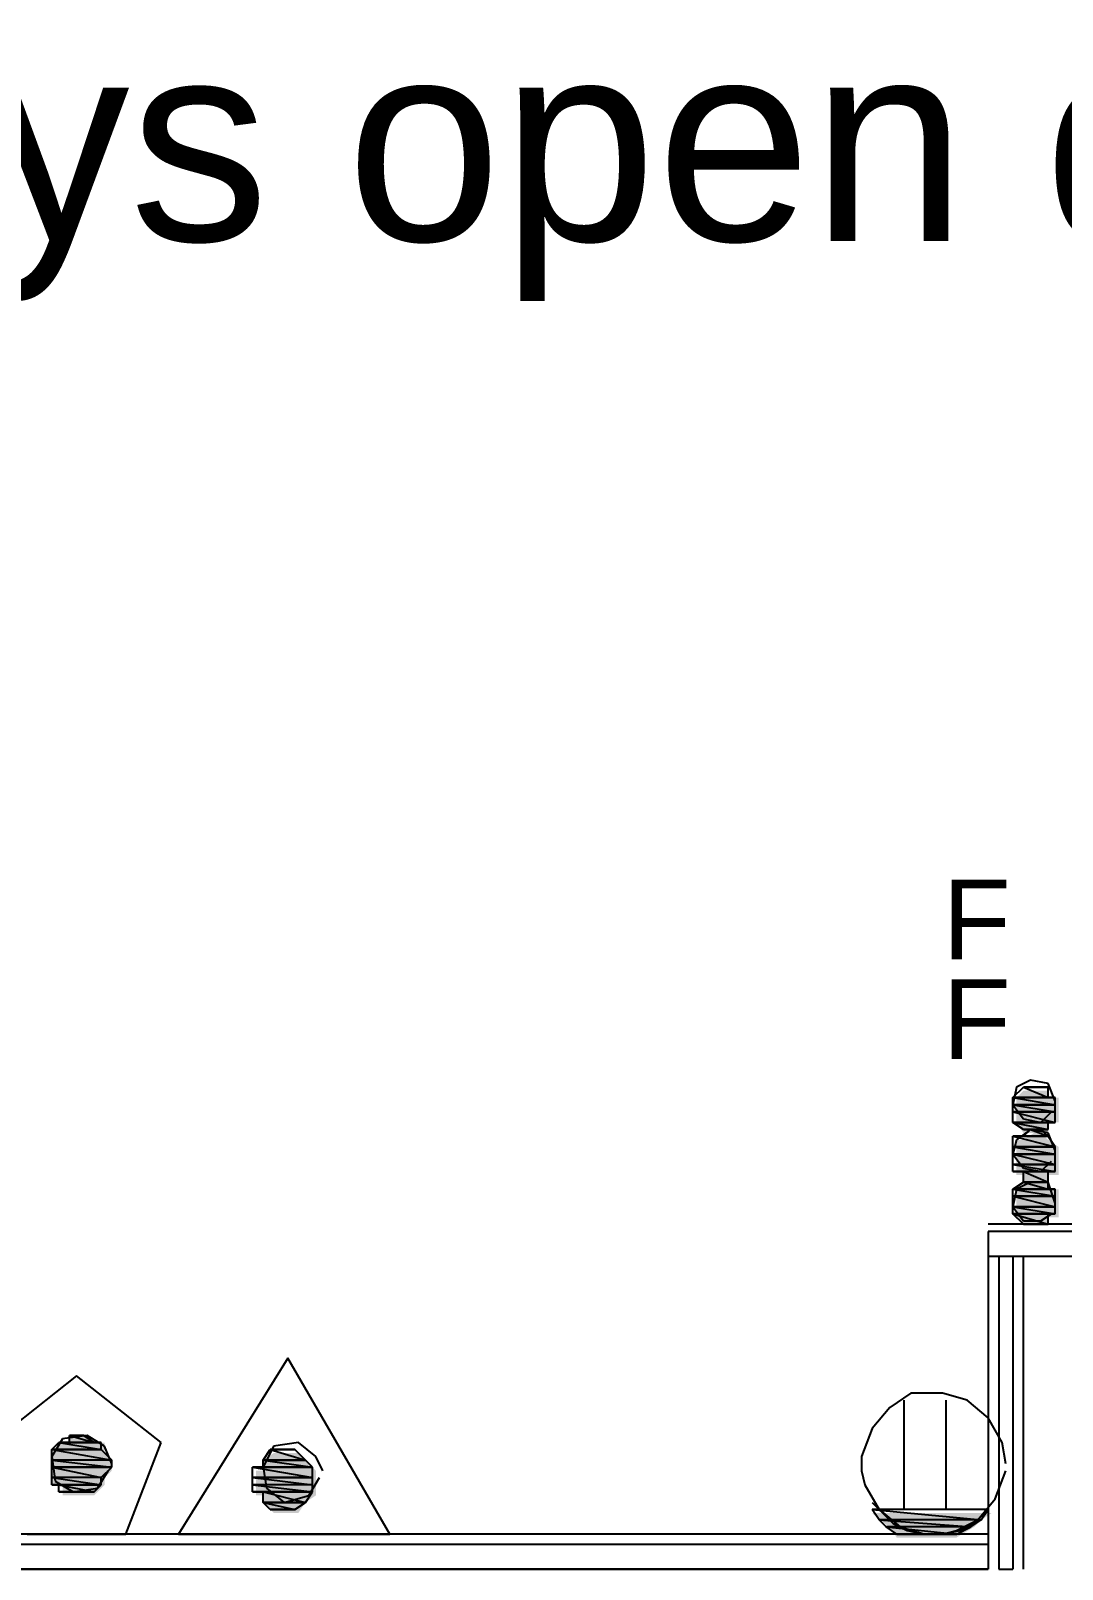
# Model space of a CAD drawing. Header units: millimetres. Extents: x 5 to 415, y 48 to 251.
# Drawn here: x 174.43 to 179.6, y 224.54 to 232.25 of the extents above; entities that cross this region are included whole.
import ezdxf

# ---------------------------------------------------------------- set-up
doc = ezdxf.new("R2010")
doc.units = ezdxf.units.MM
for name, color, linetype in [('H', 7, 'Continuous'), ('P', 7, 'Continuous'), ('T', 7, 'Continuous')]:
    doc.layers.add(name, color=color, linetype=linetype)

msp = doc.modelspace()

# ---------------------------------------------------------------- hatches: boundary and pattern name
at = {"layer": 'H', "linetype": 'Continuous'}
for points in [[(179.37, 226.907), (179.405, 226.942), (179.529, 226.942), (179.529, 226.907), (179.37, 226.907)], [(179.37, 226.871), (179.37, 226.907), (179.582, 226.907), (179.582, 226.871), (179.37, 226.871)], [(179.37, 226.818), (179.37, 226.871), (179.582, 226.871), (179.582, 226.818), (179.37, 226.818)], [(179.37, 226.783), (179.37, 226.818), (179.582, 226.818), (179.582, 226.783), (179.37, 226.783)], [(179.405, 226.73), (179.37, 226.783), (179.529, 226.783), (179.529, 226.73), (179.405, 226.73)], [(179.405, 226.695), (179.458, 226.73), (179.493, 226.73), (179.529, 226.695), (179.405, 226.695)], [(179.37, 226.66), (179.37, 226.695), (179.529, 226.695), (179.582, 226.66), (179.37, 226.66)], [(179.37, 226.607), (179.37, 226.66), (179.582, 226.66), (179.582, 226.607), (179.37, 226.607)], [(179.37, 226.572), (179.37, 226.607), (179.582, 226.607), (179.582, 226.572), (179.37, 226.572)], [(179.37, 226.519), (179.37, 226.572), (179.582, 226.572), (179.582, 226.519), (179.37, 226.519)], [(179.405, 226.483), (179.405, 226.519), (179.529, 226.519), (179.529, 226.483), (179.405, 226.483)], [(179.37, 226.448), (179.405, 226.483), (179.529, 226.483), (179.529, 226.448), (179.37, 226.448)], [(179.37, 226.395), (179.37, 226.448), (179.582, 226.448), (179.582, 226.395), (179.37, 226.395)], [(179.37, 226.36), (179.37, 226.395), (179.582, 226.395), (179.582, 226.36), (179.37, 226.36)], [(179.37, 226.307), (179.37, 226.36), (179.582, 226.36), (179.582, 226.307), (179.37, 226.307)], [(179.405, 226.272), (179.37, 226.307), (179.529, 226.307), (179.529, 226.272), (179.405, 226.272)], [(174.625, 225.178), (174.625, 225.213), (174.713, 225.213), (174.748, 225.178), (174.625, 225.178)], [(174.537, 225.125), (174.59, 225.178), (174.801, 225.178), (174.801, 225.125), (174.537, 225.125)], [(174.537, 225.09), (174.537, 225.125), (174.801, 225.125), (174.837, 225.09), (174.537, 225.09)], [(175.595, 225.09), (175.648, 225.125), (175.772, 225.125), (175.807, 225.09), (175.595, 225.09)], [(174.537, 225.037), (174.537, 225.09), (174.837, 225.09), (174.837, 225.037), (174.537, 225.037)], [(174.537, 225.002), (174.537, 225.037), (174.837, 225.037), (174.801, 225.002), (174.537, 225.002)], [(175.56, 225.002), (175.56, 225.037), (175.86, 225.037), (175.86, 225.002), (175.56, 225.002)], [(175.595, 225.037), (175.595, 225.09), (175.807, 225.09), (175.86, 225.037), (175.595, 225.037)], [(174.537, 224.966), (174.537, 225.002), (174.801, 225.002), (174.801, 224.966), (174.537, 224.966)], [(174.59, 224.913), (174.59, 224.966), (174.801, 224.966), (174.748, 224.913), (174.59, 224.913)], [(175.56, 224.966), (175.56, 225.002), (175.86, 225.002), (175.86, 224.966), (175.56, 224.966)], [(175.56, 224.913), (175.56, 224.966), (175.86, 224.966), (175.86, 224.913), (175.56, 224.913)], [(175.595, 224.878), (175.595, 224.913), (175.86, 224.913), (175.807, 224.878), (175.595, 224.878)], [(175.648, 224.825), (175.595, 224.878), (175.807, 224.878), (175.772, 224.825), (175.648, 224.825)], [(178.682, 224.79), (178.647, 224.825), (179.246, 224.825), (179.193, 224.79), (178.682, 224.79)], [(178.735, 224.755), (178.682, 224.79), (179.193, 224.79), (179.158, 224.755), (178.735, 224.755)], [(178.77, 224.702), (178.735, 224.755), (179.158, 224.755), (179.07, 224.702), (178.77, 224.702)]]:
    msp.add_hatch(color=256, dxfattribs=at).paths.add_polyline_path(points)

# ---------------------------------------------------------------- linework, layer by layer
at = {"layer": 'P'}
for points in [[(179.44, 226.995), (179.37, 226.96)], [(179.529, 226.977), (179.44, 226.995)], [(179.564, 226.889), (179.529, 226.977)], [(179.37, 226.96), (179.352, 226.871)], [(179.352, 226.907), (179.405, 226.96)], [(179.529, 226.907), (179.352, 226.907)], [(179.564, 226.907), (179.352, 226.907)], [(179.352, 226.907), (179.564, 226.907)], [(179.352, 226.907), (179.564, 226.907)], [(179.564, 226.907), (179.352, 226.907)], [(179.564, 226.907), (179.352, 226.907)], [(179.352, 226.907), (179.564, 226.907)], [(179.564, 226.907), (179.352, 226.907)], [(179.352, 226.907), (179.529, 226.907)], [(179.564, 226.907), (179.352, 226.907)], [(179.352, 226.907), (179.564, 226.871)], [(179.352, 226.907), (179.564, 226.871)], [(179.352, 226.871), (179.352, 226.907)], [(179.529, 226.96), (179.405, 226.96)], [(179.405, 226.96), (179.44, 226.96)], [(179.529, 226.96), (179.405, 226.96)], [(179.405, 226.96), (179.529, 226.96)], [(179.405, 226.96), (179.529, 226.96)], [(179.529, 226.96), (179.405, 226.96)], [(179.529, 226.96), (179.405, 226.96)], [(179.405, 226.96), (179.529, 226.907)], [(179.405, 226.96), (179.529, 226.907)], [(179.44, 226.96), (179.493, 226.96)], [(179.493, 226.96), (179.44, 226.96)], [(179.493, 226.96), (179.44, 226.96)], [(179.44, 226.96), (179.493, 226.96)], [(179.44, 226.96), (179.529, 226.96)], [(179.493, 226.96), (179.529, 226.96)], [(179.529, 226.96), (179.493, 226.96)], [(179.529, 226.96), (179.529, 226.96)], [(179.529, 226.96), (179.529, 226.96)], [(179.529, 226.907), (179.529, 226.96)], [(179.529, 226.907), (179.564, 226.907)], [(179.564, 226.907), (179.564, 226.907)], [(179.564, 226.907), (179.564, 226.907)], [(179.564, 226.871), (179.564, 226.907)], [(179.352, 226.871), (179.405, 226.801)], [(179.564, 226.871), (179.352, 226.871)], [(179.564, 226.871), (179.352, 226.871)], [(179.352, 226.871), (179.564, 226.871)], [(179.352, 226.871), (179.564, 226.871)], [(179.564, 226.871), (179.352, 226.871)], [(179.564, 226.871), (179.352, 226.871)], [(179.352, 226.871), (179.564, 226.836)], [(179.352, 226.871), (179.564, 226.836)], [(179.352, 226.836), (179.352, 226.871)], [(179.564, 226.836), (179.352, 226.836)], [(179.564, 226.836), (179.352, 226.836)], [(179.352, 226.836), (179.564, 226.836)], [(179.352, 226.836), (179.564, 226.836)], [(179.564, 226.836), (179.352, 226.836)], [(179.564, 226.836), (179.352, 226.836)], [(179.352, 226.836), (179.564, 226.783)], [(179.352, 226.836), (179.564, 226.783)], [(179.352, 226.783), (179.352, 226.836)], [(179.493, 226.783), (179.546, 226.836)], [(179.564, 226.871), (179.564, 226.871)], [(179.564, 226.871), (179.564, 226.871)], [(179.564, 226.836), (179.564, 226.871)], [(179.564, 226.836), (179.564, 226.836)], [(179.564, 226.836), (179.564, 226.836)], [(179.564, 226.783), (179.564, 226.836)], [(179.564, 226.783), (179.352, 226.783)], [(179.529, 226.783), (179.352, 226.783)], [(179.352, 226.783), (179.529, 226.783)], [(179.529, 226.783), (179.352, 226.783)], [(179.352, 226.783), (179.564, 226.783)], [(179.529, 226.783), (179.352, 226.783)], [(179.352, 226.783), (179.529, 226.748)], [(179.352, 226.783), (179.529, 226.748)], [(179.405, 226.748), (179.352, 226.783)], [(179.44, 226.748), (179.37, 226.695)], [(179.405, 226.801), (179.493, 226.783)], [(179.405, 226.713), (179.44, 226.748)], [(179.529, 226.748), (179.405, 226.748)], [(179.529, 226.748), (179.405, 226.748)], [(179.405, 226.748), (179.529, 226.748)], [(179.405, 226.748), (179.529, 226.748)], [(179.529, 226.748), (179.405, 226.748)], [(179.529, 226.748), (179.405, 226.748)], [(179.405, 226.748), (179.493, 226.748)], [(179.405, 226.748), (179.493, 226.748)], [(179.44, 226.748), (179.405, 226.748)], [(179.529, 226.73), (179.44, 226.748)], [(179.44, 226.748), (179.493, 226.748)], [(179.493, 226.748), (179.44, 226.748)], [(179.493, 226.748), (179.44, 226.748)], [(179.44, 226.748), (179.493, 226.748)], [(179.44, 226.748), (179.529, 226.713)], [(179.493, 226.748), (179.44, 226.748)], [(179.44, 226.748), (179.493, 226.748)], [(179.493, 226.748), (179.44, 226.748)], [(179.493, 226.748), (179.529, 226.713)], [(179.529, 226.713), (179.493, 226.748)], [(179.493, 226.748), (179.529, 226.748)], [(179.493, 226.748), (179.493, 226.748)], [(179.493, 226.748), (179.493, 226.748)], [(179.564, 226.783), (179.529, 226.783)], [(179.529, 226.748), (179.529, 226.783)], [(179.529, 226.748), (179.529, 226.748)], [(179.529, 226.748), (179.529, 226.748)], [(179.564, 226.642), (179.529, 226.73)], [(179.529, 226.713), (179.352, 226.713)], [(179.352, 226.713), (179.405, 226.713)], [(179.529, 226.713), (179.352, 226.713)], [(179.352, 226.713), (179.564, 226.66)], [(179.352, 226.713), (179.564, 226.66)], [(179.352, 226.66), (179.352, 226.713)], [(179.37, 226.695), (179.352, 226.624)], [(179.564, 226.66), (179.352, 226.66)], [(179.564, 226.66), (179.352, 226.66)], [(179.352, 226.66), (179.564, 226.66)], [(179.352, 226.66), (179.564, 226.66)], [(179.564, 226.66), (179.352, 226.66)], [(179.564, 226.66), (179.352, 226.66)], [(179.352, 226.66), (179.564, 226.624)], [(179.352, 226.66), (179.564, 226.624)], [(179.352, 226.624), (179.352, 226.66)], [(179.529, 226.713), (179.405, 226.713)], [(179.529, 226.713), (179.405, 226.713)], [(179.405, 226.713), (179.529, 226.713)], [(179.405, 226.713), (179.529, 226.713)], [(179.529, 226.713), (179.405, 226.713)], [(179.529, 226.713), (179.405, 226.713)], [(179.405, 226.713), (179.529, 226.713)], [(179.405, 226.713), (179.529, 226.713)], [(179.529, 226.713), (179.529, 226.713)], [(179.529, 226.713), (179.529, 226.713)], [(179.529, 226.713), (179.529, 226.713)], [(179.564, 226.66), (179.529, 226.713)], [(179.564, 226.66), (179.564, 226.66)], [(179.564, 226.66), (179.564, 226.66)], [(179.564, 226.624), (179.564, 226.66)], [(179.352, 226.624), (179.405, 226.554)], [(179.564, 226.624), (179.352, 226.624)], [(179.564, 226.624), (179.352, 226.624)], [(179.352, 226.624), (179.564, 226.624)], [(179.352, 226.624), (179.564, 226.624)], [(179.564, 226.624), (179.352, 226.624)], [(179.564, 226.624), (179.352, 226.624)], [(179.352, 226.624), (179.564, 226.572)], [(179.352, 226.624), (179.564, 226.572)], [(179.352, 226.572), (179.352, 226.624)], [(179.493, 226.536), (179.546, 226.589)], [(179.564, 226.624), (179.564, 226.624)], [(179.564, 226.624), (179.564, 226.624)], [(179.564, 226.572), (179.564, 226.624)], [(179.564, 226.572), (179.352, 226.572)], [(179.564, 226.572), (179.352, 226.572)], [(179.352, 226.572), (179.564, 226.572)], [(179.352, 226.572), (179.564, 226.572)], [(179.564, 226.572), (179.352, 226.572)], [(179.564, 226.572), (179.352, 226.572)], [(179.352, 226.572), (179.564, 226.536)], [(179.352, 226.572), (179.564, 226.536)], [(179.352, 226.536), (179.352, 226.572)], [(179.564, 226.536), (179.352, 226.536)], [(179.529, 226.536), (179.352, 226.536)], [(179.352, 226.536), (179.529, 226.536)], [(179.529, 226.536), (179.352, 226.536)], [(179.352, 226.536), (179.564, 226.536)], [(179.529, 226.536), (179.352, 226.536)], [(179.352, 226.536), (179.529, 226.536)], [(179.352, 226.536), (179.529, 226.536)], [(179.405, 226.536), (179.352, 226.536)], [(179.405, 226.554), (179.493, 226.536)], [(179.529, 226.536), (179.405, 226.536)], [(179.529, 226.536), (179.405, 226.536)], [(179.405, 226.536), (179.529, 226.483)], [(179.405, 226.536), (179.529, 226.483)], [(179.405, 226.483), (179.405, 226.536)], [(179.564, 226.536), (179.529, 226.536)], [(179.529, 226.536), (179.529, 226.536)], [(179.529, 226.483), (179.529, 226.536)], [(179.564, 226.572), (179.564, 226.572)], [(179.564, 226.572), (179.564, 226.572)], [(179.564, 226.536), (179.564, 226.572)], [(179.352, 226.448), (179.405, 226.483)], [(179.37, 226.448), (179.352, 226.36)], [(179.529, 226.448), (179.352, 226.448)], [(179.564, 226.448), (179.352, 226.448)], [(179.352, 226.448), (179.564, 226.448)], [(179.564, 226.448), (179.352, 226.448)], [(179.352, 226.448), (179.529, 226.448)], [(179.564, 226.448), (179.352, 226.448)], [(179.352, 226.448), (179.564, 226.413)], [(179.352, 226.448), (179.564, 226.413)], [(179.352, 226.413), (179.352, 226.448)], [(179.44, 226.483), (179.37, 226.448)], [(179.529, 226.483), (179.405, 226.483)], [(179.405, 226.483), (179.44, 226.483)], [(179.529, 226.483), (179.405, 226.483)], [(179.405, 226.483), (179.529, 226.483)], [(179.405, 226.483), (179.529, 226.483)], [(179.529, 226.483), (179.405, 226.483)], [(179.529, 226.483), (179.405, 226.483)], [(179.405, 226.483), (179.529, 226.448)], [(179.405, 226.483), (179.529, 226.448)], [(179.529, 226.483), (179.405, 226.483)], [(179.529, 226.483), (179.405, 226.483)], [(179.405, 226.483), (179.493, 226.483)], [(179.405, 226.483), (179.493, 226.483)], [(179.44, 226.483), (179.405, 226.483)], [(179.529, 226.483), (179.44, 226.483)], [(179.44, 226.483), (179.493, 226.483)], [(179.493, 226.483), (179.44, 226.483)], [(179.493, 226.483), (179.44, 226.483)], [(179.44, 226.483), (179.493, 226.483)], [(179.44, 226.483), (179.529, 226.483)], [(179.493, 226.483), (179.44, 226.483)], [(179.44, 226.483), (179.493, 226.483)], [(179.493, 226.483), (179.44, 226.483)], [(179.493, 226.483), (179.529, 226.483)], [(179.529, 226.483), (179.493, 226.483)], [(179.493, 226.483), (179.529, 226.483)], [(179.493, 226.483), (179.493, 226.483)], [(179.493, 226.483), (179.493, 226.483)], [(179.564, 226.378), (179.529, 226.483)], [(179.529, 226.483), (179.529, 226.483)], [(179.529, 226.483), (179.529, 226.483)], [(179.529, 226.448), (179.529, 226.483)], [(179.529, 226.448), (179.564, 226.448)], [(179.564, 226.413), (179.564, 226.448)], [(179.564, 226.413), (179.352, 226.413)], [(179.564, 226.413), (179.352, 226.413)], [(179.352, 226.413), (179.564, 226.413)], [(179.352, 226.413), (179.564, 226.413)], [(179.564, 226.413), (179.352, 226.413)], [(179.564, 226.413), (179.352, 226.413)], [(179.352, 226.413), (179.564, 226.36)], [(179.352, 226.413), (179.564, 226.36)], [(179.352, 226.36), (179.352, 226.413)], [(179.352, 226.36), (179.405, 226.289)], [(179.564, 226.36), (179.352, 226.36)], [(179.564, 226.36), (179.352, 226.36)], [(179.352, 226.36), (179.564, 226.36)], [(179.352, 226.36), (179.564, 226.36)], [(179.564, 226.36), (179.352, 226.36)], [(179.564, 226.36), (179.352, 226.36)], [(179.352, 226.36), (179.564, 226.325)], [(179.352, 226.36), (179.564, 226.325)], [(179.352, 226.325), (179.352, 226.36)], [(179.564, 226.413), (179.564, 226.413)], [(179.564, 226.413), (179.564, 226.413)], [(179.564, 226.36), (179.564, 226.413)], [(179.564, 226.36), (179.564, 226.36)], [(179.564, 226.36), (179.564, 226.36)], [(179.564, 226.325), (179.564, 226.36)], [(179.705, 226.272), (179.229, 226.272)], [(179.564, 226.325), (179.352, 226.325)], [(179.564, 226.325), (179.352, 226.325)], [(179.352, 226.325), (179.564, 226.325)], [(179.352, 226.325), (179.564, 226.325)], [(179.564, 226.325), (179.352, 226.325)], [(179.529, 226.325), (179.352, 226.325)], [(179.352, 226.325), (179.529, 226.325)], [(179.529, 226.325), (179.352, 226.325)], [(179.352, 226.325), (179.564, 226.325)], [(179.529, 226.325), (179.352, 226.325)], [(179.352, 226.325), (179.529, 226.272)], [(179.352, 226.325), (179.529, 226.272)], [(179.405, 226.272), (179.352, 226.325)], [(179.405, 226.289), (179.493, 226.289)], [(179.529, 226.272), (179.405, 226.272)], [(179.529, 226.272), (179.405, 226.272)], [(179.405, 226.272), (179.529, 226.272)], [(179.405, 226.272), (179.529, 226.272)], [(179.529, 226.272), (179.405, 226.272)], [(179.529, 226.272), (179.405, 226.272)], [(179.405, 226.272), (179.493, 226.272)], [(179.405, 226.272), (179.493, 226.272)], [(179.44, 226.272), (179.405, 226.272)], [(179.493, 226.272), (179.44, 226.272)], [(179.44, 226.272), (179.493, 226.272)], [(179.493, 226.272), (179.44, 226.272)], [(179.493, 226.289), (179.546, 226.325)], [(179.493, 226.272), (179.529, 226.272)], [(179.493, 226.272), (179.493, 226.272)], [(179.493, 226.272), (179.493, 226.272)], [(179.564, 226.325), (179.529, 226.325)], [(179.529, 226.272), (179.529, 226.325)], [(179.529, 226.272), (179.529, 226.272)], [(179.529, 226.272), (179.529, 226.272)], [(179.564, 226.325), (179.564, 226.325)], [(179.564, 226.325), (179.564, 226.325)], [(179.229, 226.236), (179.229, 226.113)], [(179.705, 226.236), (179.229, 226.236)], [(179.229, 226.113), (179.229, 224.543)], [(179.229, 226.113), (179.705, 226.113)], [(179.229, 226.113), (179.705, 226.113)], [(179.282, 226.113), (179.282, 224.543)], [(179.352, 226.113), (179.352, 224.543)], [(179.405, 224.543), (179.405, 226.113)], [(175.719, 225.601), (175.172, 224.719)], [(176.23, 224.719), (175.719, 225.601)], [(174.66, 225.513), (174.237, 225.178)], [(175.084, 225.178), (174.66, 225.513)], [(178.841, 225.425), (178.735, 225.354)], [(178.841, 225.425), (178.735, 225.354)], [(178.911, 225.425), (178.841, 225.425)], [(178.911, 225.425), (178.841, 225.425)], [(178.999, 225.425), (178.911, 225.425)], [(178.999, 225.425), (178.911, 225.425)], [(179.123, 225.39), (178.999, 225.425)], [(179.123, 225.39), (178.999, 225.425)], [(178.735, 225.354), (178.647, 225.249)], [(178.735, 225.354), (178.647, 225.249)], [(178.805, 225.39), (178.805, 224.843)], [(179.017, 225.39), (179.017, 224.843)], [(179.229, 225.302), (179.123, 225.39)], [(179.229, 225.302), (179.123, 225.39)], [(179.299, 225.178), (179.229, 225.302)], [(179.299, 225.178), (179.229, 225.302)], [(174.59, 225.196), (174.537, 225.108)], [(174.713, 225.213), (174.59, 225.196)], [(174.66, 225.213), (174.625, 225.213)], [(174.625, 225.213), (174.66, 225.213)], [(174.696, 225.213), (174.625, 225.213)], [(174.625, 225.213), (174.748, 225.178)], [(174.625, 225.213), (174.748, 225.178)], [(174.625, 225.178), (174.625, 225.213)], [(174.696, 225.213), (174.696, 225.213)], [(174.696, 225.213), (174.696, 225.213)], [(174.748, 225.178), (174.696, 225.213)], [(174.801, 225.16), (174.713, 225.213)], [(178.647, 225.249), (178.594, 225.108)], [(178.647, 225.249), (178.594, 225.108)], [(174.537, 225.143), (174.572, 225.178)], [(174.784, 225.143), (174.537, 225.143)], [(174.784, 225.143), (174.537, 225.143)], [(174.537, 225.143), (174.784, 225.143)], [(174.537, 225.143), (174.784, 225.143)], [(174.784, 225.143), (174.537, 225.143)], [(174.784, 225.143), (174.537, 225.143)], [(174.537, 225.143), (174.837, 225.09)], [(174.537, 225.143), (174.837, 225.09)], [(174.537, 225.09), (174.537, 225.143)], [(174.625, 225.178), (174.572, 225.178)], [(174.572, 225.178), (174.748, 225.178)], [(174.784, 225.178), (174.572, 225.178)], [(174.572, 225.178), (174.784, 225.178)], [(174.784, 225.178), (174.572, 225.178)], [(174.572, 225.178), (174.748, 225.178)], [(174.784, 225.178), (174.572, 225.178)], [(174.572, 225.178), (174.784, 225.143)], [(174.572, 225.178), (174.784, 225.143)], [(174.748, 225.178), (174.625, 225.178)], [(174.748, 225.178), (174.625, 225.178)], [(174.625, 225.178), (174.748, 225.178)], [(174.748, 225.178), (174.625, 225.178)], [(174.748, 225.178), (174.748, 225.178)], [(174.748, 225.178), (174.784, 225.178)], [(174.784, 225.143), (174.784, 225.178)], [(174.784, 225.143), (174.784, 225.143)], [(174.784, 225.143), (174.784, 225.143)], [(174.837, 225.09), (174.784, 225.143)], [(174.837, 225.072), (174.801, 225.16)], [(174.907, 224.719), (175.084, 225.178)], [(175.648, 225.16), (175.595, 225.055)], [(175.595, 225.09), (175.63, 225.143)], [(175.754, 225.143), (175.63, 225.143)], [(175.63, 225.143), (175.683, 225.143)], [(175.754, 225.143), (175.63, 225.143)], [(175.63, 225.143), (175.807, 225.09)], [(175.63, 225.143), (175.807, 225.09)], [(175.772, 225.178), (175.648, 225.16)], [(175.754, 225.143), (175.683, 225.143)], [(175.683, 225.143), (175.754, 225.143)], [(175.754, 225.143), (175.683, 225.143)], [(175.683, 225.143), (175.719, 225.143)], [(175.754, 225.143), (175.683, 225.143)], [(175.683, 225.143), (175.754, 225.143)], [(175.683, 225.143), (175.754, 225.143)], [(175.719, 225.143), (175.754, 225.143)], [(175.754, 225.143), (175.754, 225.143)], [(175.807, 225.09), (175.754, 225.143)], [(175.86, 225.108), (175.772, 225.178)], [(179.317, 225.072), (179.299, 225.178)], [(179.317, 225.072), (179.299, 225.178)], [(174.537, 225.108), (174.554, 224.984)], [(174.837, 225.09), (174.537, 225.09)], [(174.837, 225.09), (174.537, 225.09)], [(174.537, 225.09), (174.837, 225.055)], [(174.537, 225.09), (174.837, 225.055)], [(174.537, 225.055), (174.537, 225.09)], [(174.837, 225.055), (174.537, 225.055)], [(174.837, 225.055), (174.537, 225.055)], [(174.537, 225.055), (174.837, 225.055)], [(174.537, 225.055), (174.837, 225.055)], [(174.837, 225.055), (174.537, 225.055)], [(174.837, 225.055), (174.537, 225.055)], [(174.537, 225.055), (174.784, 225.002)], [(174.537, 225.055), (174.784, 225.002)], [(174.537, 225.002), (174.537, 225.055)], [(174.766, 224.949), (174.819, 225.037)], [(174.784, 225.002), (174.837, 225.055)], [(174.837, 225.055), (174.837, 225.09)], [(174.837, 225.055), (174.837, 225.055)], [(174.837, 225.055), (174.837, 225.055)], [(175.595, 225.055), (175.542, 225.055)], [(175.542, 225.055), (175.842, 225.055)], [(175.842, 225.055), (175.542, 225.055)], [(175.542, 225.055), (175.842, 225.002)], [(175.542, 225.055), (175.842, 225.002)], [(175.542, 225.002), (175.542, 225.055)], [(175.807, 225.09), (175.595, 225.09)], [(175.807, 225.09), (175.595, 225.09)], [(175.595, 225.09), (175.807, 225.09)], [(175.595, 225.09), (175.807, 225.09)], [(175.807, 225.09), (175.595, 225.09)], [(175.807, 225.09), (175.595, 225.09)], [(175.595, 225.09), (175.842, 225.055)], [(175.595, 225.09), (175.842, 225.055)], [(175.595, 225.055), (175.595, 225.09)], [(175.595, 225.055), (175.613, 224.949)], [(175.842, 225.055), (175.595, 225.055)], [(175.842, 225.055), (175.595, 225.055)], [(175.595, 225.055), (175.842, 225.055)], [(175.842, 225.055), (175.595, 225.055)], [(175.807, 225.09), (175.807, 225.09)], [(175.807, 225.09), (175.807, 225.09)], [(175.842, 225.055), (175.807, 225.09)], [(175.842, 225.055), (175.842, 225.055)], [(175.842, 225.002), (175.842, 225.055)], [(175.895, 225.037), (175.86, 225.108)], [(178.594, 225.108), (178.594, 225.037)], [(178.594, 225.108), (178.594, 225.037)], [(178.594, 225.037), (178.611, 224.966)], [(178.594, 225.037), (178.611, 224.966)], [(179.264, 224.896), (179.317, 225.037)], [(179.264, 224.896), (179.317, 225.037)], [(174.784, 225.002), (174.537, 225.002)], [(174.784, 225.002), (174.537, 225.002)], [(174.537, 225.002), (174.784, 224.966)], [(174.537, 225.002), (174.784, 224.966)], [(174.537, 224.966), (174.537, 225.002)], [(174.784, 224.966), (174.537, 224.966)], [(174.784, 224.966), (174.537, 224.966)], [(174.537, 224.966), (174.572, 224.966)], [(174.537, 224.966), (174.784, 224.966)], [(174.784, 224.966), (174.537, 224.966)], [(174.554, 224.984), (174.643, 224.931)], [(174.572, 224.966), (174.784, 224.966)], [(174.784, 224.966), (174.572, 224.966)], [(174.572, 224.966), (174.748, 224.931)], [(174.572, 224.966), (174.748, 224.931)], [(174.572, 224.931), (174.572, 224.966)], [(174.748, 224.931), (174.784, 224.966)], [(174.784, 224.966), (174.784, 225.002)], [(174.784, 224.966), (174.784, 224.966)], [(175.842, 225.002), (175.542, 225.002)], [(175.842, 225.002), (175.542, 225.002)], [(175.542, 225.002), (175.842, 225.002)], [(175.542, 225.002), (175.842, 225.002)], [(175.842, 225.002), (175.542, 225.002)], [(175.842, 225.002), (175.542, 225.002)], [(175.542, 225.002), (175.842, 224.966)], [(175.542, 225.002), (175.842, 224.966)], [(175.542, 224.966), (175.542, 225.002)], [(175.842, 224.966), (175.542, 224.966)], [(175.842, 224.966), (175.542, 224.966)], [(175.542, 224.966), (175.842, 224.931)], [(175.542, 224.966), (175.842, 224.931)], [(175.542, 224.931), (175.542, 224.966)], [(175.824, 224.913), (175.877, 225.002)], [(175.842, 225.002), (175.842, 225.002)], [(175.842, 225.002), (175.842, 225.002)], [(175.842, 224.966), (175.842, 225.002)], [(175.842, 224.931), (175.842, 224.966)], [(178.611, 224.966), (178.682, 224.843)], [(178.611, 224.966), (178.682, 224.843)], [(174.748, 224.931), (174.572, 224.931)], [(174.748, 224.931), (174.572, 224.931)], [(174.572, 224.931), (174.625, 224.931)], [(174.572, 224.931), (174.748, 224.931)], [(174.748, 224.931), (174.572, 224.931)], [(174.625, 224.931), (174.748, 224.931)], [(174.696, 224.931), (174.625, 224.931)], [(174.625, 224.931), (174.696, 224.931)], [(174.696, 224.931), (174.625, 224.931)], [(174.625, 224.931), (174.748, 224.931)], [(174.696, 224.931), (174.625, 224.931)], [(174.625, 224.931), (174.696, 224.931)], [(174.625, 224.931), (174.696, 224.931)], [(174.66, 224.931), (174.625, 224.931)], [(174.643, 224.931), (174.766, 224.949)], [(174.696, 224.931), (174.66, 224.931)], [(174.748, 224.931), (174.696, 224.931)], [(174.696, 224.931), (174.696, 224.931)], [(174.748, 224.931), (174.748, 224.931)], [(175.842, 224.931), (175.542, 224.931)], [(175.842, 224.931), (175.542, 224.931)], [(175.542, 224.931), (175.595, 224.931)], [(175.542, 224.931), (175.842, 224.931)], [(175.842, 224.931), (175.542, 224.931)], [(175.595, 224.931), (175.842, 224.931)], [(175.842, 224.931), (175.595, 224.931)], [(175.595, 224.931), (175.807, 224.878)], [(175.595, 224.931), (175.807, 224.878)], [(175.595, 224.878), (175.595, 224.931)], [(175.807, 224.878), (175.595, 224.878)], [(175.807, 224.878), (175.595, 224.878)], [(175.595, 224.878), (175.807, 224.878)], [(175.595, 224.878), (175.807, 224.878)], [(175.807, 224.878), (175.595, 224.878)], [(175.807, 224.878), (175.595, 224.878)], [(175.595, 224.878), (175.754, 224.843)], [(175.595, 224.878), (175.754, 224.843)], [(175.63, 224.843), (175.595, 224.878)], [(175.613, 224.949), (175.701, 224.878)], [(175.701, 224.878), (175.824, 224.913)], [(175.754, 224.843), (175.807, 224.878)], [(175.807, 224.878), (175.842, 224.931)], [(175.807, 224.878), (175.807, 224.878)], [(175.807, 224.878), (175.807, 224.878)], [(175.842, 224.931), (175.842, 224.931)], [(178.647, 224.878), (178.753, 224.772)], [(179.176, 224.79), (179.264, 224.896)], [(179.176, 224.79), (179.264, 224.896)], [(175.754, 224.843), (175.63, 224.843)], [(175.754, 224.843), (175.63, 224.843)], [(175.63, 224.843), (175.683, 224.843)], [(175.63, 224.843), (175.754, 224.843)], [(175.754, 224.843), (175.63, 224.843)], [(175.683, 224.843), (175.754, 224.843)], [(175.719, 224.843), (175.683, 224.843)], [(175.683, 224.843), (175.719, 224.843)], [(175.719, 224.843), (175.754, 224.843)], [(175.754, 224.843), (175.719, 224.843)], [(175.754, 224.843), (175.754, 224.843)], [(179.229, 224.843), (178.647, 224.843)], [(178.647, 224.843), (179.193, 224.79)], [(178.647, 224.843), (179.193, 224.79)], [(178.682, 224.79), (178.647, 224.843)], [(179.229, 224.843), (178.647, 224.843)], [(178.682, 224.843), (178.788, 224.755)], [(178.682, 224.843), (178.788, 224.755)], [(179.158, 224.772), (179.229, 224.843)], [(179.193, 224.79), (179.229, 224.843)], [(179.193, 224.79), (178.682, 224.79)], [(179.193, 224.79), (178.682, 224.79)], [(178.682, 224.79), (179.141, 224.755)], [(178.682, 224.79), (179.141, 224.755)], [(178.717, 224.755), (178.682, 224.79)], [(179.141, 224.755), (178.717, 224.755)], [(179.141, 224.755), (178.717, 224.755)], [(178.717, 224.755), (179.07, 224.719)], [(178.717, 224.755), (179.07, 224.719)], [(178.77, 224.719), (178.717, 224.755)], [(178.753, 224.772), (178.823, 224.737)], [(178.788, 224.755), (178.911, 224.719)], [(178.788, 224.755), (178.911, 224.719)], [(178.823, 224.737), (178.911, 224.719)], [(178.999, 224.719), (179.07, 224.737)], [(178.999, 224.719), (179.07, 224.737)], [(178.999, 224.719), (179.088, 224.737)], [(179.07, 224.737), (179.176, 224.79)], [(179.07, 224.737), (179.176, 224.79)], [(179.07, 224.719), (179.141, 224.755)], [(179.088, 224.737), (179.158, 224.772)], [(179.141, 224.755), (179.193, 224.79)], [(179.229, 224.719), (170.974, 224.719)], [(179.229, 224.667), (170.974, 224.667)], [(174.413, 224.719), (174.907, 224.719)], [(175.172, 224.719), (176.23, 224.719)], [(179.07, 224.719), (178.77, 224.719)], [(179.07, 224.719), (178.77, 224.719)], [(178.77, 224.719), (179.017, 224.719)], [(178.77, 224.719), (179.017, 224.719)], [(178.805, 224.719), (178.77, 224.719)], [(179.017, 224.719), (178.805, 224.719)], [(179.017, 224.719), (178.805, 224.719)], [(178.805, 224.719), (178.929, 224.719)], [(178.805, 224.719), (178.929, 224.719)], [(178.894, 224.719), (178.805, 224.719)], [(178.929, 224.719), (178.894, 224.719)], [(178.911, 224.719), (178.999, 224.719)], [(178.911, 224.719), (178.999, 224.719)], [(178.911, 224.719), (178.999, 224.719)], [(178.929, 224.719), (179.017, 224.719)], [(179.017, 224.719), (179.07, 224.719)], [(170.974, 224.543), (179.229, 224.543)], [(179.229, 224.543), (170.974, 224.543)], [(179.282, 224.543), (179.352, 224.543)]]:
    msp.add_lwpolyline(points, dxfattribs=at)

# ---------------------------------------------------------------- texts
at = {"layer": 'T', "attachment_point": 7}
for s, insert, char_height in [('{\\fArial|b0|i0|c0|p18;Always open door}', (171.2, 230.9), 1), ('{\\fArial|b0|i0|c0|p18;F}', (179, 227.6), 0.4), ('{\\fArial|b0|i0|c0|p18;F}', (179, 227.1), 0.4)]:
    msp.add_mtext(s, dxfattribs=dict(at, insert=insert, char_height=char_height))

doc.saveas('drawing.dxf')
